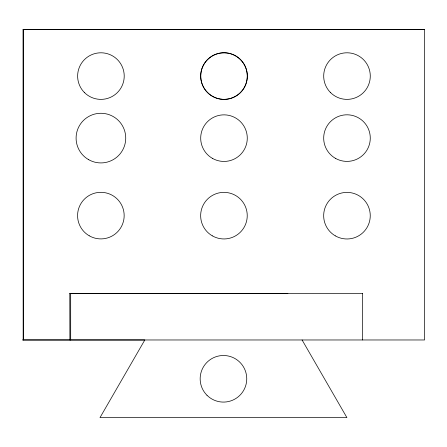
<?xml version="1.0" encoding="UTF-8"?>
<svg xmlns="http://www.w3.org/2000/svg" width="447" height="447" viewBox="0 0 447 447"><rect width="100%" height="100%" fill="white"/><g stroke="black" fill="none" stroke-linecap="round" stroke-linejoin="round"><path stroke-width="0.67" d="M302.088 339.971L346.911 417.615L99.994 417.615L144.828 339.971L23.205 339.971L23.082 29.385L424.65 29.496L424.561 339.971L22.35 339.971M23.294 339.971L23.3 29.385M362.439 293.495L69.793 293.333L69.883 339.921L70.687 339.91L70.682 293.327M362.478 339.96L362.472 293.372M23.082 29.385L424.65 29.575M69.793 293.333L287.885 293.456M206.983 395.265A23.294 23.294 0 0 0 245.956 384.822A23.294 23.294 0 0 0 217.426 356.293A23.294 23.294 0 0 0 206.983 395.265M335.317 235.86A23.294 23.294 0 0 0 370.256 215.689A23.294 23.294 0 0 0 335.317 195.512A23.294 23.294 0 0 0 335.317 235.86M212.291 235.826A23.294 23.294 0 0 0 247.241 215.666A23.294 23.294 0 0 0 212.308 195.479A23.294 23.294 0 0 0 212.291 235.826M89.221 235.781A23.294 23.294 0 0 0 124.165 215.622A23.294 23.294 0 0 0 89.232 195.434A23.294 23.294 0 0 0 89.221 235.781M88.495 159.59A24.82 24.82 0 0 0 125.736 138.112A24.82 24.82 0 0 0 88.512 116.6A24.82 24.82 0 0 0 88.495 159.59M212.336 158.316A23.294 23.294 0 0 0 247.28 138.157A23.294 23.294 0 0 0 212.347 117.969A23.294 23.294 0 0 0 212.336 158.316M335.334 158.272A23.294 23.294 0 0 0 370.278 138.101A23.294 23.294 0 0 0 335.334 117.924A23.294 23.294 0 0 0 335.334 158.272M330.517 92.557A23.294 23.294 0 0 0 369.49 82.114A23.294 23.294 0 0 0 340.96 53.584A23.294 23.294 0 0 0 330.517 92.557M207.542 92.54A23.294 23.294 0 0 0 246.515 82.097A23.294 23.294 0 0 0 217.985 53.567A23.294 23.294 0 0 0 207.531 92.557A23.294 23.294 0 0 0 246.504 82.114A23.294 23.294 0 0 0 217.974 53.584A23.294 23.294 0 0 0 207.542 92.54M84.455 92.557A23.294 23.294 0 0 0 123.428 82.114A23.294 23.294 0 0 0 94.898 53.584A23.294 23.294 0 0 0 84.455 92.557"/></g></svg>
